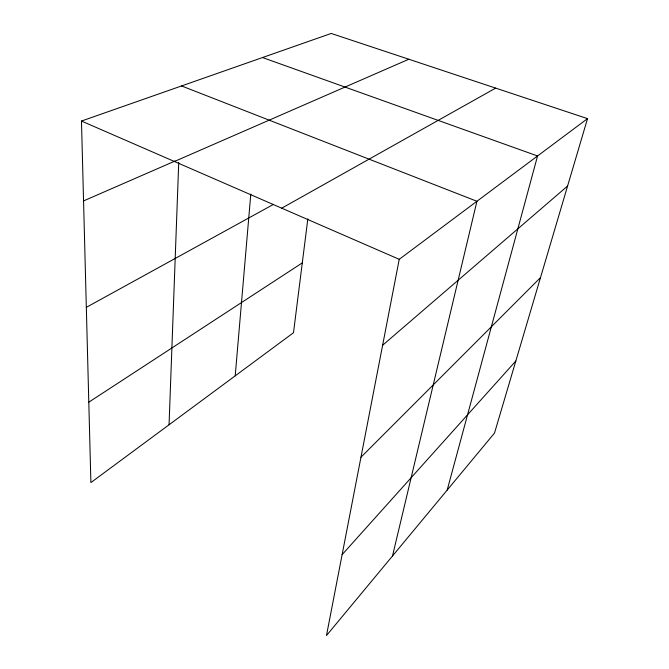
<?xml version="1.0" encoding="UTF-8"?>
<svg xmlns="http://www.w3.org/2000/svg" width="669" height="669" viewBox="0 0 669 669"><rect width="100%" height="100%" fill="white"/><g stroke="black" fill="none" stroke-linecap="round" stroke-linejoin="round"><path stroke-width="1" d="M169.056 424.773L178.732 162.5M235.204 375.853L250.8 194.069M307.84 218.847L293.49 332.744L90.892 482.583L81.476 121.047L331.205 33.45L587.524 118.639L494.516 433.044L326.48 635.55L399.234 259.313L587.524 118.639M392.511 555.972L476.93 201.269L181.55 85.941M447.193 490.068L537.558 155.969L262.516 57.542M342.118 554.66L515.824 361.001M360.959 457.236L540.493 277.61M382.618 345.263L567.588 186.024M88.801 402.186L302.296 262.892M281.724 208.184L495.654 88.107M86.326 307.347L273.287 204.488M83.558 200.917L175.035 161.037M174.417 161.488L408.809 59.24M81.476 121.047L399.234 259.313"/></g></svg>
